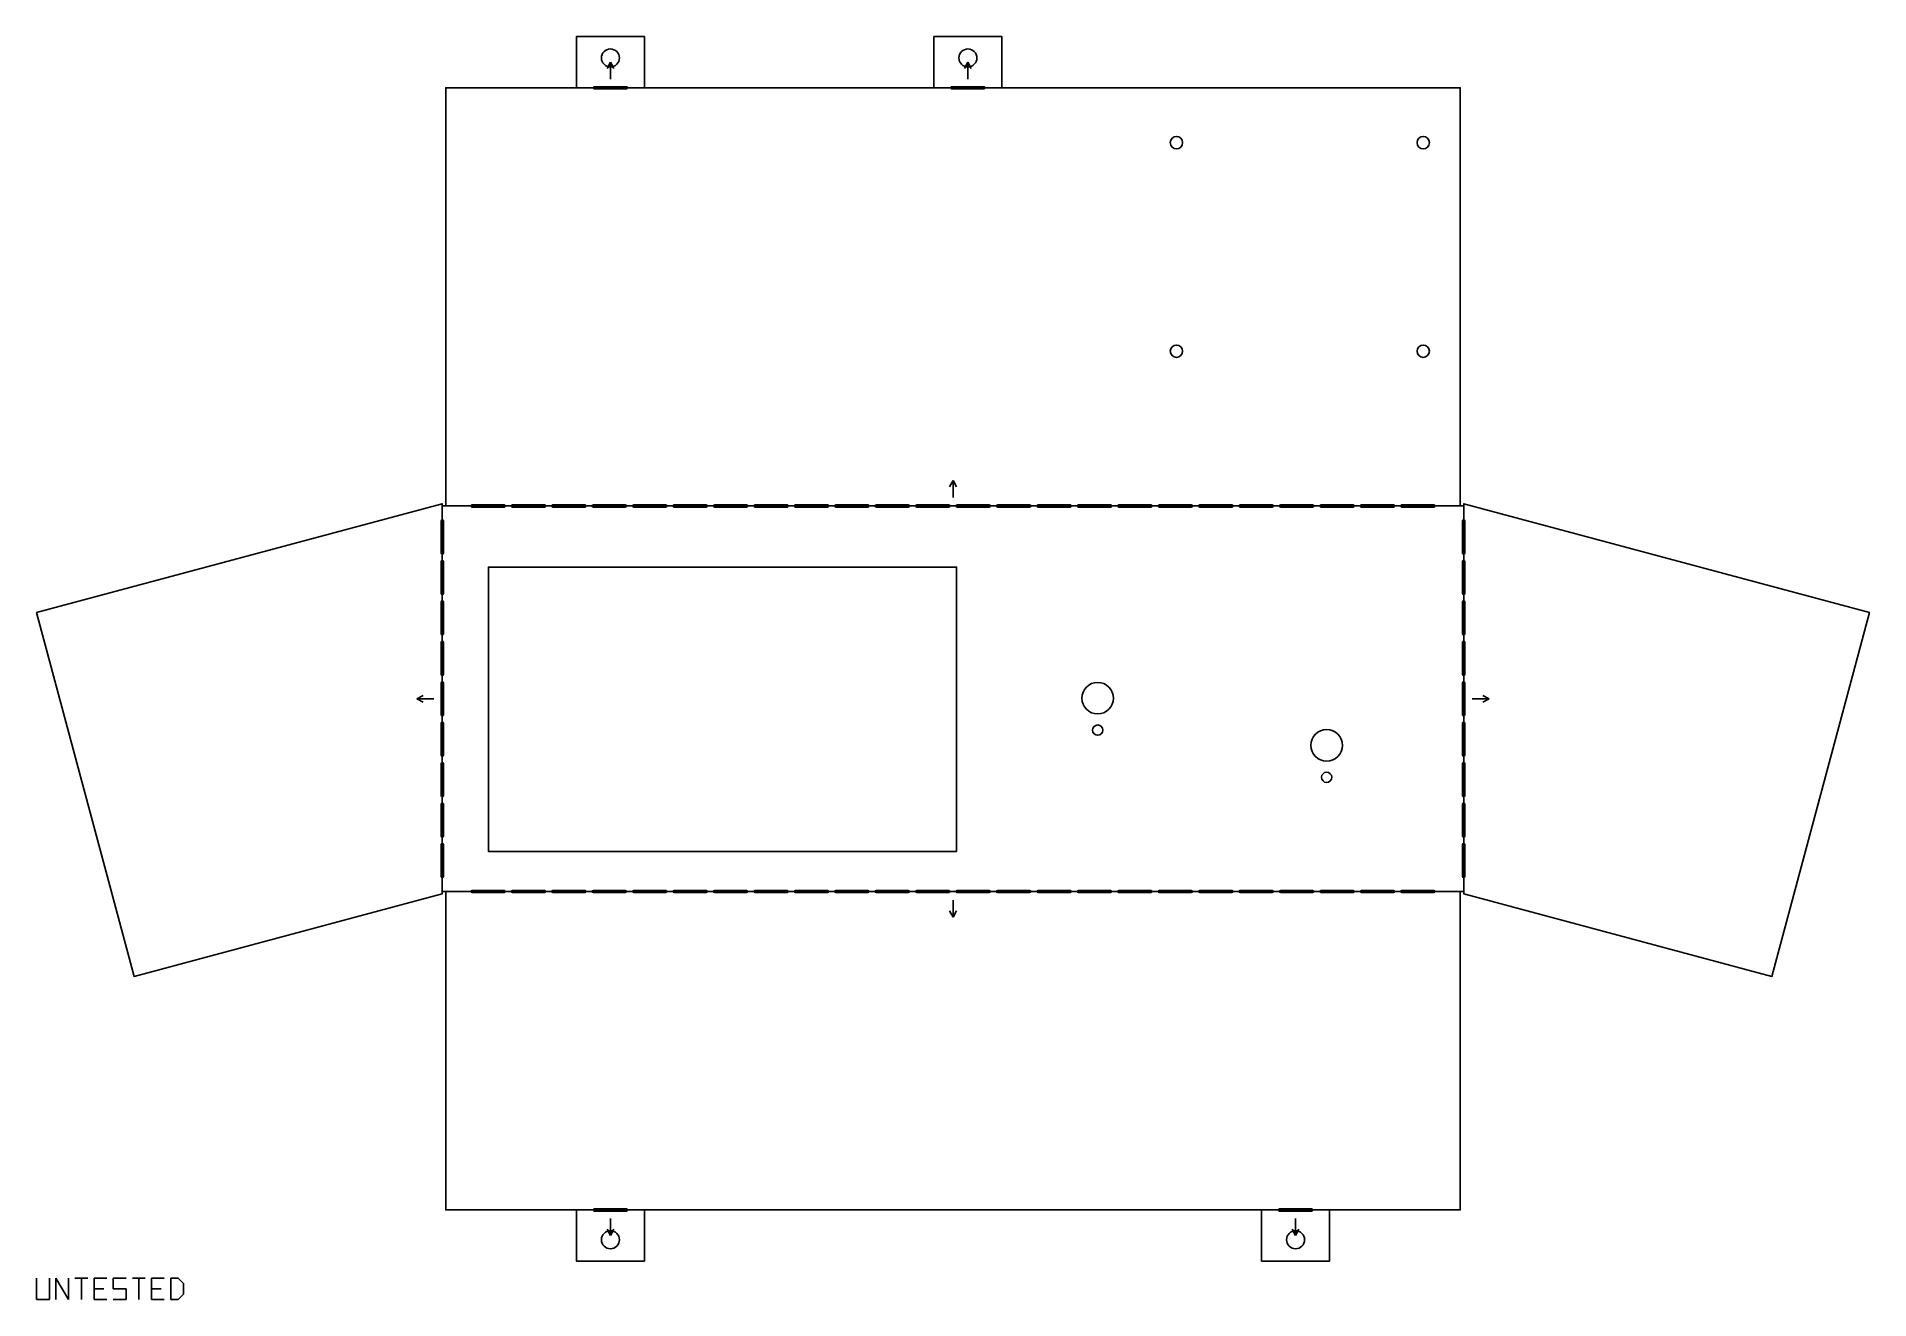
# Model space of a CAD drawing. Header units: millimetres. Extents: x -95 to 335, y -96 to 201.
import ezdxf

# ---------------------------------------------------------------- set-up
doc = ezdxf.new("R2010")
doc.units = ezdxf.units.MM
for name, color, linetype in [('CUT_THROUGH', 7, 'CONTINUOUS'), ('FOLD_DIRECTION', 4, 'CONTINUOUS'), ('FOLD_PERFORATION', 1, 'CONTINUOUS'), ('REFERENCE', 8, 'CONTINUOUS')]:
    doc.layers.add(name, color=color, linetype=linetype)

msp = doc.modelspace()

# ---------------------------------------------------------------- linework, layer by layer
at = {"layer": 'CUT_THROUGH'}
for points in [[(0.8, 0), (0, 0), (0, -0.5176), (-72.4144, -19.921), (-95.3198, 65.5634), (0, 91.1043), (0, 90.5867), (0.8, 90.5867), (0.8, 188.8351), (31.5, 188.8351), (31.5, 200.8351), (47.5, 200.8351), (47.5, 188.8351), (115.5, 188.8351), (115.5, 200.8351), (131.5, 200.8351), (131.5, 188.8351), (239.2, 188.8351), (239.2, 90.5867), (240, 90.5867), (240, 91.1043), (335.3198, 65.5634), (312.4144, -19.921), (240, -0.5176), (240, 0), (239.2, 0), (239.2, -74.8028), (208.5, -74.8028), (208.5, -86.8028), (192.5, -86.8028), (192.5, -74.8028), (47.5, -74.8028), (47.5, -86.8028), (31.5, -86.8028), (31.5, -74.8028), (0.8, -74.8028)], [(120.85, 9.4273), (120.85, 76.2273), (10.85, 76.2273), (10.85, 9.4273)]]:
    msp.add_lwpolyline(points, close=True, dxfattribs=at)
for centre, radius in [((39.5, 195.8351), 2.11), ((123.5, 195.8351), 2.11), ((172.5, 175.9351), 1.45), ((230.5, 175.9351), 1.45), ((172.5, 126.9351), 1.45), ((230.5, 126.9351), 1.45), ((154, 45.4273), 3.7), ((154, 37.9273), 1.2), ((207.8, 34.3383), 3.7), ((207.8, 26.8383), 1.2), ((39.5, -81.8028), 2.11), ((200.5, -81.8028), 2.11)]:
    msp.add_circle(centre, radius, dxfattribs=at)
at = {"layer": 'FOLD_DIRECTION'}
for p, q in [((39.5, 194.8351), (38.7, 193.3351)), ((39.5, 190.8351), (39.5, 194.8351)), ((39.5, 194.8351), (40.3, 193.3351)), ((123.5, 194.8351), (122.7, 193.3351)), ((123.5, 190.8351), (123.5, 194.8351)), ((123.5, 194.8351), (124.3, 193.3351)), ((120, 96.5867), (119.2, 95.0867)), ((120, 92.5867), (120, 96.5867)), ((120, 96.5867), (120.8, 95.0867)), ((-6, 45.2933), (-4.5, 46.0933)), ((-2, 45.2933), (-6, 45.2933)), ((-6, 45.2933), (-4.5, 44.4933)), ((242, 45.2933), (246, 45.2933)), ((246, 45.2933), (244.5, 46.0933)), ((246, 45.2933), (244.5, 44.4933)), ((120, -2), (120, -6)), ((120, -6), (119.2, -4.5)), ((120, -6), (120.8, -4.5)), ((39.5, -76.8028), (39.5, -80.8028)), ((200.5, -76.8028), (200.5, -80.8028)), ((39.5, -80.8028), (38.7, -79.3028)), ((39.5, -80.8028), (40.3, -79.3028)), ((200.5, -80.8028), (199.7, -79.3028)), ((200.5, -80.8028), (201.3, -79.3028))]:
    msp.add_line(p, q, dxfattribs=at)
at = {"layer": 'FOLD_PERFORATION'}
for points in [[(43.25, 189.0851), (35.75, 189.0851, 1), (35.75, 188.5851), (43.25, 188.5851, 1)], [(127.25, 189.0851), (119.75, 189.0851, 1), (119.75, 188.5851), (127.25, 188.5851, 1)], [(14.5, 90.8367), (7, 90.8367, 1), (7, 90.3367), (14.5, 90.3367, 1)], [(24, 90.8367), (16.5, 90.8367, 1), (16.5, 90.3367), (24, 90.3367, 1)], [(33.5, 90.8367), (26, 90.8367, 1), (26, 90.3367), (33.5, 90.3367, 1)], [(43, 90.8367), (35.5, 90.8367, 1), (35.5, 90.3367), (43, 90.3367, 1)], [(52.5, 90.8367), (45, 90.8367, 1), (45, 90.3367), (52.5, 90.3367, 1)], [(62, 90.8367), (54.5, 90.8367, 1), (54.5, 90.3367), (62, 90.3367, 1)], [(71.5, 90.8367), (64, 90.8367, 1), (64, 90.3367), (71.5, 90.3367, 1)], [(81, 90.8367), (73.5, 90.8367, 1), (73.5, 90.3367), (81, 90.3367, 1)], [(90.5, 90.8367), (83, 90.8367, 1), (83, 90.3367), (90.5, 90.3367, 1)], [(100, 90.8367), (92.5, 90.8367, 1), (92.5, 90.3367), (100, 90.3367, 1)], [(109.5, 90.8367), (102, 90.8367, 1), (102, 90.3367), (109.5, 90.3367, 1)], [(119, 90.8367), (111.5, 90.8367, 1), (111.5, 90.3367), (119, 90.3367, 1)], [(128.5, 90.8367), (121, 90.8367, 1), (121, 90.3367), (128.5, 90.3367, 1)], [(138, 90.8367), (130.5, 90.8367, 1), (130.5, 90.3367), (138, 90.3367, 1)], [(147.5, 90.8367), (140, 90.8367, 1), (140, 90.3367), (147.5, 90.3367, 1)], [(157, 90.8367), (149.5, 90.8367, 1), (149.5, 90.3367), (157, 90.3367, 1)], [(166.5, 90.8367), (159, 90.8367, 1), (159, 90.3367), (166.5, 90.3367, 1)], [(176, 90.8367), (168.5, 90.8367, 1), (168.5, 90.3367), (176, 90.3367, 1)], [(185.5, 90.8367), (178, 90.8367, 1), (178, 90.3367), (185.5, 90.3367, 1)], [(195, 90.8367), (187.5, 90.8367, 1), (187.5, 90.3367), (195, 90.3367, 1)], [(204.5, 90.8367), (197, 90.8367, 1), (197, 90.3367), (204.5, 90.3367, 1)], [(214, 90.8367), (206.5, 90.8367, 1), (206.5, 90.3367), (214, 90.3367, 1)], [(223.5, 90.8367), (216, 90.8367, 1), (216, 90.3367), (223.5, 90.3367, 1)], [(233, 90.8367), (225.5, 90.8367, 1), (225.5, 90.3367), (233, 90.3367, 1)], [(-0.25, 87.0433), (-0.25, 79.5433, 1), (0.25, 79.5433), (0.25, 87.0433, 1)], [(240.25, 79.5433), (240.25, 87.0433, 1), (239.75, 87.0433), (239.75, 79.5433, 1)], [(-0.25, 77.5433), (-0.25, 70.0433, 1), (0.25, 70.0433), (0.25, 77.5433, 1)], [(240.25, 70.0433), (240.25, 77.5433, 1), (239.75, 77.5433), (239.75, 70.0433, 1)], [(-0.25, 68.0433), (-0.25, 60.5433, 1), (0.25, 60.5433), (0.25, 68.0433, 1)], [(240.25, 60.5433), (240.25, 68.0433, 1), (239.75, 68.0433), (239.75, 60.5433, 1)], [(-0.25, 58.5433), (-0.25, 51.0433, 1), (0.25, 51.0433), (0.25, 58.5433, 1)], [(240.25, 51.0433), (240.25, 58.5433, 1), (239.75, 58.5433), (239.75, 51.0433, 1)], [(-0.25, 49.0433), (-0.25, 41.5433, 1), (0.25, 41.5433), (0.25, 49.0433, 1)], [(240.25, 41.5433), (240.25, 49.0433, 1), (239.75, 49.0433), (239.75, 41.5433, 1)], [(-0.25, 39.5433), (-0.25, 32.0433, 1), (0.25, 32.0433), (0.25, 39.5433, 1)], [(240.25, 32.0433), (240.25, 39.5433, 1), (239.75, 39.5433), (239.75, 32.0433, 1)], [(-0.25, 30.0433), (-0.25, 22.5433, 1), (0.25, 22.5433), (0.25, 30.0433, 1)], [(240.25, 22.5433), (240.25, 30.0433, 1), (239.75, 30.0433), (239.75, 22.5433, 1)], [(-0.25, 20.5433), (-0.25, 13.0433, 1), (0.25, 13.0433), (0.25, 20.5433, 1)], [(240.25, 13.0433), (240.25, 20.5433, 1), (239.75, 20.5433), (239.75, 13.0433, 1)], [(-0.25, 11.0433), (-0.25, 3.5433, 1), (0.25, 3.5433), (0.25, 11.0433, 1)], [(240.25, 3.5433), (240.25, 11.0433, 1), (239.75, 11.0433), (239.75, 3.5433, 1)], [(7, -0.25), (14.5, -0.25, 1), (14.5, 0.25), (7, 0.25, 1)], [(16.5, -0.25), (24, -0.25, 1), (24, 0.25), (16.5, 0.25, 1)], [(26, -0.25), (33.5, -0.25, 1), (33.5, 0.25), (26, 0.25, 1)], [(35.5, -0.25), (43, -0.25, 1), (43, 0.25), (35.5, 0.25, 1)], [(45, -0.25), (52.5, -0.25, 1), (52.5, 0.25), (45, 0.25, 1)], [(54.5, -0.25), (62, -0.25, 1), (62, 0.25), (54.5, 0.25, 1)], [(64, -0.25), (71.5, -0.25, 1), (71.5, 0.25), (64, 0.25, 1)], [(73.5, -0.25), (81, -0.25, 1), (81, 0.25), (73.5, 0.25, 1)], [(83, -0.25), (90.5, -0.25, 1), (90.5, 0.25), (83, 0.25, 1)], [(92.5, -0.25), (100, -0.25, 1), (100, 0.25), (92.5, 0.25, 1)], [(102, -0.25), (109.5, -0.25, 1), (109.5, 0.25), (102, 0.25, 1)], [(111.5, -0.25), (119, -0.25, 1), (119, 0.25), (111.5, 0.25, 1)], [(121, -0.25), (128.5, -0.25, 1), (128.5, 0.25), (121, 0.25, 1)], [(130.5, -0.25), (138, -0.25, 1), (138, 0.25), (130.5, 0.25, 1)], [(140, -0.25), (147.5, -0.25, 1), (147.5, 0.25), (140, 0.25, 1)], [(149.5, -0.25), (157, -0.25, 1), (157, 0.25), (149.5, 0.25, 1)], [(159, -0.25), (166.5, -0.25, 1), (166.5, 0.25), (159, 0.25, 1)], [(168.5, -0.25), (176, -0.25, 1), (176, 0.25), (168.5, 0.25, 1)], [(178, -0.25), (185.5, -0.25, 1), (185.5, 0.25), (178, 0.25, 1)], [(187.5, -0.25), (195, -0.25, 1), (195, 0.25), (187.5, 0.25, 1)], [(197, -0.25), (204.5, -0.25, 1), (204.5, 0.25), (197, 0.25, 1)], [(206.5, -0.25), (214, -0.25, 1), (214, 0.25), (206.5, 0.25, 1)], [(216, -0.25), (223.5, -0.25, 1), (223.5, 0.25), (216, 0.25, 1)], [(225.5, -0.25), (233, -0.25, 1), (233, 0.25), (225.5, 0.25, 1)], [(35.75, -75.0528), (43.25, -75.0528, 1), (43.25, -74.5528), (35.75, -74.5528, 1)], [(196.75, -75.0528), (204.25, -75.0528, 1), (204.25, -74.5528), (196.75, -74.5528, 1)]]:
    msp.add_lwpolyline(points, format="xyb", close=True, dxfattribs=at)
at = {"layer": 'REFERENCE'}
for p, q in [((47.5, 188.8351), (31.5, 188.8351)), ((131.5, 188.8351), (115.5, 188.8351)), ((0, 90.5867), (0, 0)), ((239.2, 90.5867), (0.8, 90.5867)), ((240, 0), (240, 90.5867)), ((0.8, 0), (239.2, 0)), ((31.5, -74.8028), (47.5, -74.8028)), ((192.5, -74.8028), (208.5, -74.8028)), ((-95.3198, -90.8028), (-95.3198, -95.8028)), ((-92.3198, -95.8028), (-92.3198, -90.8028)), ((-90.8198, -95.8028), (-90.8198, -90.8028)), ((-90.8198, -90.8028), (-87.8198, -95.8028)), ((-87.8198, -95.8028), (-87.8198, -90.8028)), ((-86.3198, -90.8028), (-83.3198, -90.8028)), ((-84.8198, -90.8028), (-84.8198, -95.8028)), ((-78.8198, -90.8028), (-81.8198, -90.8028)), ((-81.8198, -90.8028), (-81.8198, -95.8028)), ((-81.8198, -93.3028), (-79.5698, -93.3028)), ((-77.3198, -90.8028), (-74.3198, -90.8028)), ((-77.3198, -93.3028), (-77.3198, -90.8028)), ((-77.3198, -93.3028), (-74.3198, -93.3028)), ((-74.3198, -93.3028), (-74.3198, -95.8028)), ((-72.8198, -90.8028), (-69.8198, -90.8028)), ((-71.3198, -90.8028), (-71.3198, -95.8028)), ((-65.3198, -90.8028), (-68.3198, -90.8028)), ((-68.3198, -90.8028), (-68.3198, -95.8028)), ((-68.3198, -93.3028), (-66.0698, -93.3028)), ((-63.8198, -95.8028), (-63.8198, -90.8028)), ((-63.8198, -90.8028), (-62.0698, -90.8028)), ((-62.0698, -90.8028), (-60.8198, -92.0528)), ((-60.8198, -94.5528), (-62.0698, -95.8028)), ((-60.8198, -92.0528), (-60.8198, -94.5528)), ((-95.3198, -95.8028), (-92.3198, -95.8028)), ((-81.8198, -95.8028), (-78.8198, -95.8028)), ((-77.3198, -95.8028), (-74.3198, -95.8028)), ((-68.3198, -95.8028), (-65.3198, -95.8028)), ((-62.0698, -95.8028), (-63.8198, -95.8028))]:
    msp.add_line(p, q, dxfattribs=at)

doc.saveas('drawing.dxf')
